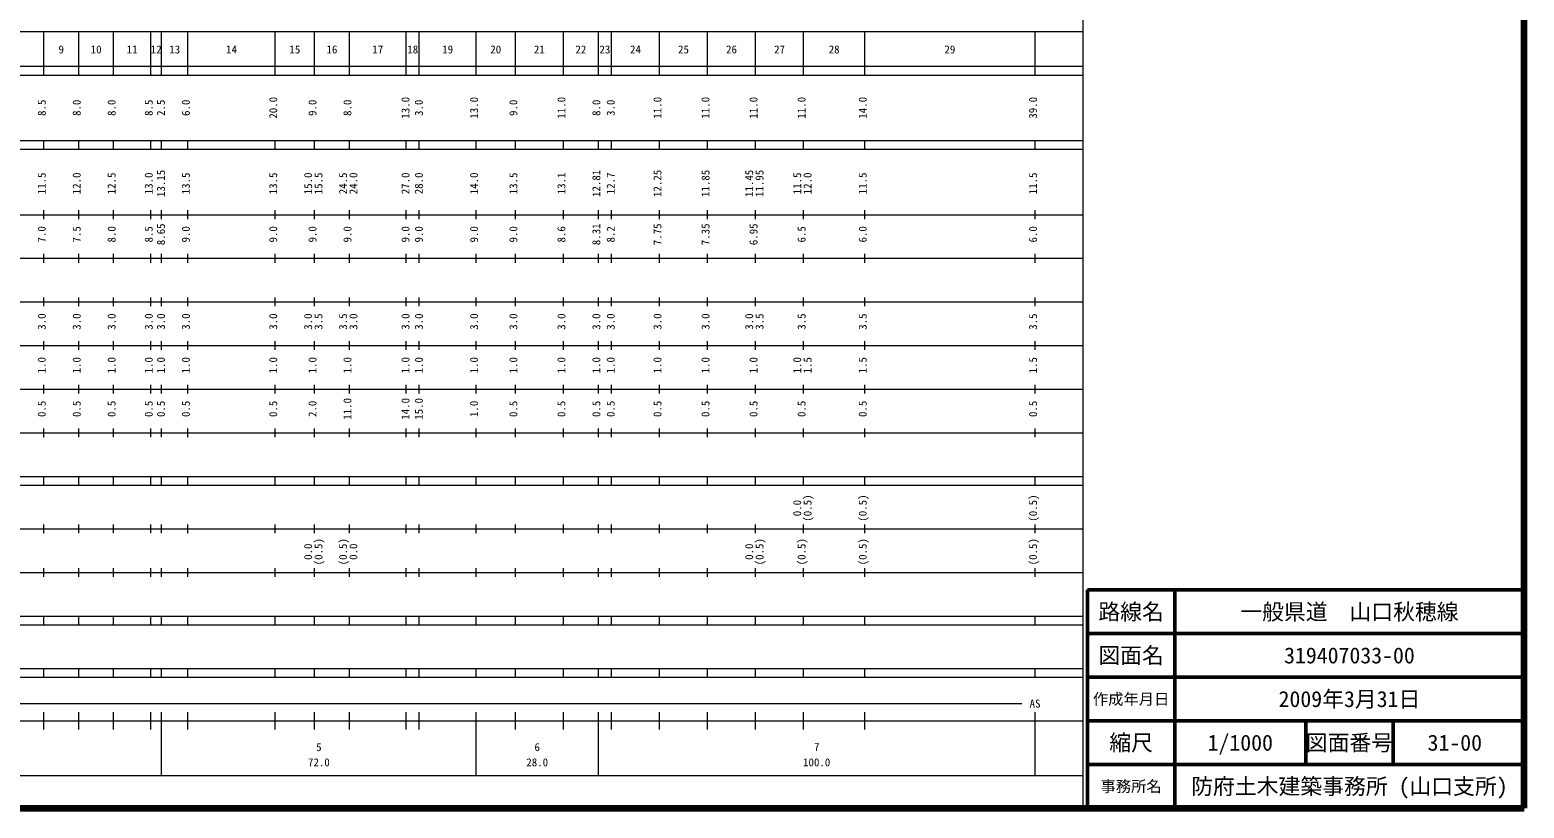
# Model space of a CAD drawing. Units: millimetres on the paper, enlarged 1000 times. Extents: x 40000 to 680000, y 20000 to 380000.
# Drawn here: x 337824 to 680000, y 20000 to 198357 of the extents above; entities that cross this region are included whole.
import ezdxf
from ezdxf.enums import TextEntityAlignment as Align

# ---------------------------------------------------------------- set-up
doc = ezdxf.new("R2010")
doc.units = ezdxf.units.MM
doc.header["$LTSCALE"] = 1000
for name, color, linetype, lineweight in [('M-TTL', 2, 'Continuous', 140), ('M-TTL-BAND', 7, 'Continuous', 13), ('M-TTL-FRAM', 2, 'Continuous', 50), ('M-TTL-LINE', 7, 'Continuous', 50)]:
    doc.layers.add(name, color=color, linetype=linetype, lineweight=lineweight)
doc.layers.add('M-TTL-TXT', color=7, linetype='Continuous')
doc.styles.add('ＭＳ ゴシック', font='')
doc.styles.get('ＭＳ ゴシック').set_extended_font_data('MS Gothic')

msp = doc.modelspace()

# ---------------------------------------------------------------- linework, layer by layer
at = {"layer": 'M-TTL'}
for p, q in [((680000, 20000), (680000, 380000)), ((40000, 20000), (680000, 20000))]:
    msp.add_line(p, q, dxfattribs=at)
at = {"layer": 'M-TTL-BAND'}
for p, q in [((579000, 20000), (579000, 370000)), ((68000, 198000), (579000, 198000)), ((341000, 188000), (341000, 198000)), ((349000, 188000), (349000, 198000)), ((357000, 188000), (357000, 198000)), ((365500, 188000), (365500, 198000)), ((368000, 188000), (368000, 198000)), ((374000, 188000), (374000, 198000)), ((394000, 188000), (394000, 198000)), ((403000, 188000), (403000, 198000)), ((411000, 188000), (411000, 198000)), ((424000, 188000), (424000, 198000)), ((427000, 188000), (427000, 198000)), ((440000, 188000), (440000, 198000)), ((449000, 188000), (449000, 198000)), ((460000, 188000), (460000, 198000)), ((468000, 188000), (468000, 198000)), ((471000, 188000), (471000, 198000)), ((482000, 188000), (482000, 198000)), ((493000, 188000), (493000, 198000)), ((504000, 188000), (504000, 198000)), ((515000, 188000), (515000, 198000)), ((529000, 188000), (529000, 198000)), ((568000, 188000), (568000, 198000)), ((40000, 190000), (579000, 190000)), ((40000, 188000), (579000, 188000)), ((40000, 173000), (579000, 173000)), ((341000, 171000), (341000, 173000)), ((349000, 171000), (349000, 173000)), ((357000, 171000), (357000, 173000)), ((365500, 171000), (365500, 173000)), ((368000, 171000), (368000, 173000)), ((374000, 171000), (374000, 173000)), ((394000, 171000), (394000, 173000)), ((403000, 171000), (403000, 173000)), ((411000, 171000), (411000, 173000)), ((424000, 171000), (424000, 173000)), ((427000, 171000), (427000, 173000)), ((440000, 171000), (440000, 173000)), ((449000, 171000), (449000, 173000)), ((460000, 171000), (460000, 173000)), ((468000, 171000), (468000, 173000)), ((471000, 171000), (471000, 173000)), ((482000, 171000), (482000, 173000)), ((493000, 171000), (493000, 173000)), ((504000, 171000), (504000, 173000)), ((515000, 171000), (515000, 173000)), ((529000, 171000), (529000, 173000)), ((568000, 171000), (568000, 173000)), ((40000, 171000), (579000, 171000)), ((40000, 156000), (579000, 156000)), ((341000, 155000), (341000, 157000)), ((349000, 155000), (349000, 157000)), ((357000, 155000), (357000, 157000)), ((365500, 155000), (365500, 157000)), ((368000, 155000), (368000, 157000)), ((374000, 155000), (374000, 157000)), ((394000, 155000), (394000, 157000)), ((403000, 155000), (403000, 157000)), ((411000, 155000), (411000, 157000)), ((424000, 155000), (424000, 157000)), ((427000, 155000), (427000, 157000)), ((440000, 155000), (440000, 157000)), ((449000, 155000), (449000, 157000)), ((460000, 155000), (460000, 157000)), ((468000, 155000), (468000, 157000)), ((471000, 155000), (471000, 157000)), ((482000, 155000), (482000, 157000)), ((493000, 155000), (493000, 157000)), ((504000, 155000), (504000, 157000)), ((515000, 155000), (515000, 157000)), ((529000, 155000), (529000, 157000)), ((568000, 155000), (568000, 157000)), ((46000, 146000), (579000, 146000)), ((341000, 145000), (341000, 147000)), ((349000, 145000), (349000, 147000)), ((357000, 145000), (357000, 147000)), ((365500, 145000), (365500, 147000)), ((368000, 145000), (368000, 147000)), ((374000, 145000), (374000, 147000)), ((394000, 145000), (394000, 147000)), ((403000, 145000), (403000, 147000)), ((411000, 145000), (411000, 147000)), ((424000, 145000), (424000, 147000)), ((427000, 145000), (427000, 147000)), ((440000, 145000), (440000, 147000)), ((449000, 145000), (449000, 147000)), ((460000, 145000), (460000, 147000)), ((468000, 145000), (468000, 147000)), ((471000, 145000), (471000, 147000)), ((482000, 145000), (482000, 147000)), ((493000, 145000), (493000, 147000)), ((504000, 145000), (504000, 147000)), ((515000, 145000), (515000, 147000)), ((529000, 145000), (529000, 147000)), ((568000, 145000), (568000, 147000)), ((341000, 135000), (341000, 137000)), ((349000, 135000), (349000, 137000)), ((357000, 135000), (357000, 137000)), ((365500, 135000), (365500, 137000)), ((368000, 135000), (368000, 137000)), ((374000, 135000), (374000, 137000)), ((394000, 135000), (394000, 137000)), ((403000, 135000), (403000, 137000)), ((411000, 135000), (411000, 137000)), ((424000, 135000), (424000, 137000)), ((427000, 135000), (427000, 137000)), ((440000, 135000), (440000, 137000)), ((449000, 135000), (449000, 137000)), ((460000, 135000), (460000, 137000)), ((468000, 135000), (468000, 137000)), ((471000, 135000), (471000, 137000)), ((482000, 135000), (482000, 137000)), ((493000, 135000), (493000, 137000)), ((504000, 135000), (504000, 137000)), ((515000, 135000), (515000, 137000)), ((529000, 135000), (529000, 137000)), ((568000, 135000), (568000, 137000)), ((52000, 136000), (579000, 136000)), ((341000, 125000), (341000, 127000)), ((349000, 125000), (349000, 127000)), ((357000, 125000), (357000, 127000)), ((365500, 125000), (365500, 127000)), ((368000, 125000), (368000, 127000)), ((374000, 125000), (374000, 127000)), ((394000, 125000), (394000, 127000)), ((403000, 125000), (403000, 127000)), ((411000, 125000), (411000, 127000)), ((424000, 125000), (424000, 127000)), ((427000, 125000), (427000, 127000)), ((440000, 125000), (440000, 127000)), ((449000, 125000), (449000, 127000)), ((460000, 125000), (460000, 127000)), ((468000, 125000), (468000, 127000)), ((471000, 125000), (471000, 127000)), ((482000, 125000), (482000, 127000)), ((493000, 125000), (493000, 127000)), ((504000, 125000), (504000, 127000)), ((515000, 125000), (515000, 127000)), ((529000, 125000), (529000, 127000)), ((568000, 125000), (568000, 127000)), ((46000, 126000), (579000, 126000)), ((341000, 115000), (341000, 117000)), ((349000, 115000), (349000, 117000)), ((357000, 115000), (357000, 117000)), ((365500, 115000), (365500, 117000)), ((368000, 115000), (368000, 117000)), ((374000, 115000), (374000, 117000)), ((394000, 115000), (394000, 117000)), ((403000, 115000), (403000, 117000)), ((411000, 115000), (411000, 117000)), ((424000, 115000), (424000, 117000)), ((427000, 115000), (427000, 117000)), ((440000, 115000), (440000, 117000)), ((449000, 115000), (449000, 117000)), ((460000, 115000), (460000, 117000)), ((468000, 115000), (468000, 117000)), ((471000, 115000), (471000, 117000)), ((482000, 115000), (482000, 117000)), ((493000, 115000), (493000, 117000)), ((504000, 115000), (504000, 117000)), ((515000, 115000), (515000, 117000)), ((529000, 115000), (529000, 117000)), ((568000, 115000), (568000, 117000)), ((52000, 116000), (579000, 116000)), ((341000, 105000), (341000, 107000)), ((349000, 105000), (349000, 107000)), ((357000, 105000), (357000, 107000)), ((365500, 105000), (365500, 107000)), ((368000, 105000), (368000, 107000)), ((374000, 105000), (374000, 107000)), ((394000, 105000), (394000, 107000)), ((403000, 105000), (403000, 107000)), ((411000, 105000), (411000, 107000)), ((424000, 105000), (424000, 107000)), ((427000, 105000), (427000, 107000)), ((440000, 105000), (440000, 107000)), ((449000, 105000), (449000, 107000)), ((460000, 105000), (460000, 107000)), ((468000, 105000), (468000, 107000)), ((471000, 105000), (471000, 107000)), ((482000, 105000), (482000, 107000)), ((493000, 105000), (493000, 107000)), ((504000, 105000), (504000, 107000)), ((515000, 105000), (515000, 107000)), ((529000, 105000), (529000, 107000)), ((568000, 105000), (568000, 107000)), ((46000, 106000), (579000, 106000)), ((40000, 96000), (579000, 96000)), ((341000, 94000), (341000, 96000)), ((349000, 94000), (349000, 96000)), ((357000, 94000), (357000, 96000)), ((365500, 94000), (365500, 96000)), ((368000, 94000), (368000, 96000)), ((374000, 94000), (374000, 96000)), ((394000, 94000), (394000, 96000)), ((403000, 94000), (403000, 96000)), ((411000, 94000), (411000, 96000)), ((424000, 94000), (424000, 96000)), ((427000, 94000), (427000, 96000)), ((440000, 94000), (440000, 96000)), ((449000, 94000), (449000, 96000)), ((460000, 94000), (460000, 96000)), ((468000, 94000), (468000, 96000)), ((471000, 94000), (471000, 96000)), ((482000, 94000), (482000, 96000)), ((493000, 94000), (493000, 96000)), ((504000, 94000), (504000, 96000)), ((515000, 94000), (515000, 96000)), ((529000, 94000), (529000, 96000)), ((568000, 94000), (568000, 96000)), ((40000, 94000), (579000, 94000)), ((49000, 84000), (579000, 84000)), ((341000, 83000), (341000, 85000)), ((349000, 83000), (349000, 85000)), ((357000, 83000), (357000, 85000)), ((365500, 83000), (365500, 85000)), ((368000, 83000), (368000, 85000)), ((374000, 83000), (374000, 85000)), ((394000, 83000), (394000, 85000)), ((403000, 83000), (403000, 85000)), ((411000, 83000), (411000, 85000)), ((424000, 83000), (424000, 85000)), ((427000, 83000), (427000, 85000)), ((440000, 83000), (440000, 85000)), ((449000, 83000), (449000, 85000)), ((460000, 83000), (460000, 85000)), ((468000, 83000), (468000, 85000)), ((471000, 83000), (471000, 85000)), ((482000, 83000), (482000, 85000)), ((493000, 83000), (493000, 85000)), ((504000, 83000), (504000, 85000)), ((515000, 83000), (515000, 85000)), ((529000, 83000), (529000, 85000)), ((568000, 83000), (568000, 85000)), ((40000, 74000), (579000, 74000)), ((341000, 73000), (341000, 75000)), ((349000, 73000), (349000, 75000)), ((357000, 73000), (357000, 75000)), ((365500, 73000), (365500, 75000)), ((368000, 73000), (368000, 75000)), ((374000, 73000), (374000, 75000)), ((394000, 73000), (394000, 75000)), ((403000, 73000), (403000, 75000)), ((411000, 73000), (411000, 75000)), ((424000, 73000), (424000, 75000)), ((427000, 73000), (427000, 75000)), ((440000, 73000), (440000, 75000)), ((449000, 73000), (449000, 75000)), ((460000, 73000), (460000, 75000)), ((468000, 73000), (468000, 75000)), ((471000, 73000), (471000, 75000)), ((482000, 73000), (482000, 75000)), ((493000, 73000), (493000, 75000)), ((504000, 73000), (504000, 75000)), ((515000, 73000), (515000, 75000)), ((529000, 73000), (529000, 75000)), ((568000, 73000), (568000, 75000)), ((40000, 64000), (579000, 64000)), ((40000, 62000), (579000, 62000)), ((341000, 62000), (341000, 64000)), ((349000, 62000), (349000, 64000)), ((357000, 62000), (357000, 64000)), ((365500, 62000), (365500, 64000)), ((368000, 62000), (368000, 64000)), ((374000, 62000), (374000, 64000)), ((394000, 62000), (394000, 64000)), ((403000, 62000), (403000, 64000)), ((411000, 62000), (411000, 64000)), ((424000, 62000), (424000, 64000)), ((427000, 62000), (427000, 64000)), ((440000, 62000), (440000, 64000)), ((449000, 62000), (449000, 64000)), ((460000, 62000), (460000, 64000)), ((468000, 62000), (468000, 64000)), ((471000, 62000), (471000, 64000)), ((482000, 62000), (482000, 64000)), ((493000, 62000), (493000, 64000)), ((504000, 62000), (504000, 64000)), ((515000, 62000), (515000, 64000)), ((529000, 62000), (529000, 64000)), ((568000, 62000), (568000, 64000)), ((40000, 52000), (579000, 52000)), ((341000, 50000), (341000, 52000)), ((349000, 50000), (349000, 52000)), ((357000, 50000), (357000, 52000)), ((365500, 50000), (365500, 52000)), ((368000, 50000), (368000, 52000)), ((374000, 50000), (374000, 52000)), ((394000, 50000), (394000, 52000)), ((403000, 50000), (403000, 52000)), ((411000, 50000), (411000, 52000)), ((424000, 50000), (424000, 52000)), ((427000, 50000), (427000, 52000)), ((440000, 50000), (440000, 52000)), ((449000, 50000), (449000, 52000)), ((460000, 50000), (460000, 52000)), ((468000, 50000), (468000, 52000)), ((471000, 50000), (471000, 52000)), ((482000, 50000), (482000, 52000)), ((493000, 50000), (493000, 52000)), ((504000, 50000), (504000, 52000)), ((515000, 50000), (515000, 52000)), ((529000, 50000), (529000, 52000)), ((568000, 50000), (568000, 52000)), ((40000, 50000), (579000, 50000)), ((71000, 44000), (565000, 44000)), ((341000, 38000), (341000, 42000)), ((349000, 38000), (349000, 42000)), ((357000, 38000), (357000, 42000)), ((365500, 38000), (365500, 42000)), ((368000, 27500), (368000, 42000)), ((374000, 38000), (374000, 42000)), ((394000, 38000), (394000, 42000)), ((403000, 38000), (403000, 42000)), ((411000, 38000), (411000, 42000)), ((424000, 38000), (424000, 42000)), ((427000, 38000), (427000, 42000)), ((440000, 27500), (440000, 42000)), ((449000, 38000), (449000, 42000)), ((460000, 38000), (460000, 42000)), ((468000, 27500), (468000, 42000)), ((471000, 38000), (471000, 42000)), ((482000, 38000), (482000, 42000)), ((493000, 38000), (493000, 42000)), ((504000, 38000), (504000, 42000)), ((515000, 38000), (515000, 42000)), ((529000, 38000), (529000, 42000)), ((568000, 27500), (568000, 42000)), ((40000, 40000), (579000, 40000)), ((68000, 27500), (579000, 27500))]:
    msp.add_line(p, q, dxfattribs=at)
at = {"layer": 'M-TTL-FRAM'}
for p, q in [((680000, 70000), (580000, 70000)), ((580000, 70000), (580000, 20000))]:
    msp.add_line(p, q, dxfattribs=at)
at = {"layer": 'M-TTL-LINE'}
for p, q in [((600000, 70000), (600000, 20000)), ((680000, 60000), (580000, 60000)), ((680000, 50000), (580000, 50000)), ((680000, 40000), (580000, 40000)), ((630000, 40000), (630000, 30000)), ((650000, 40000), (650000, 30000)), ((680000, 30000), (580000, 30000))]:
    msp.add_line(p, q, dxfattribs=at)

# ---------------------------------------------------------------- texts
at = {"layer": 'M-TTL-BAND', "style": 'ＭＳ ゴシック'}
for s, p in [('9', (345000, 192405)), ('10', (353000, 192405)), ('11', (361250, 192405)), ('12', (366750, 192405)), ('13', (371000, 192405)), ('14', (384000, 192405)), ('15', (398500, 192405)), ('16', (407000, 192405)), ('17', (417500, 192405)), ('18', (425500, 192405)), ('19', (433500, 192405)), ('20', (444500, 192405)), ('21', (454500, 192405)), ('22', (464000, 192405)), ('23', (469500, 192405)), ('24', (476500, 192405)), ('25', (487500, 192405)), ('26', (498500, 192405)), ('27', (509500, 192405)), ('28', (522000, 192405)), ('29', (548500, 192405)), ('AS', (568000, 42500)), ('5', (404000, 32523)), ('6', (454000, 32523)), ('7', (518000, 32523)), ('72.0', (404000, 29033)), ('28.0', (454000, 29033)), ('100.0', (518000, 29033))]:
    msp.add_text(s, height=1833, dxfattribs=at).set_placement(p, align=Align.BOTTOM_CENTER)
for s, p in [('8.5', (342000, 180500)), ('8.0', (350000, 180500)), ('8.0', (358000, 180500)), ('8.5', (366500, 180500)), ('2.5', (369294, 180500)), ('6.0', (375000, 180500)), ('20.0', (395000, 180500)), ('9.0', (404000, 180500)), ('8.0', (412000, 180500)), ('13.0', (425298, 180500)), ('3.0', (428355, 180500)), ('13.0', (441000, 180500)), ('9.0', (450000, 180500)), ('11.0', (461000, 180500)), ('8.0', (469000, 180500)), ('3.0', (472289, 180500)), ('11.0', (483000, 180500)), ('11.0', (494000, 180500)), ('11.0', (505000, 180500)), ('11.0', (516000, 180500)), ('14.0', (530000, 180500)), ('39.0', (569000, 180500)), ('11.5', (342000, 163174)), ('12.0', (350000, 163174)), ('12.5', (358000, 163174)), ('13.0', (366500, 163174)), ('13.15', (369294, 163174)), ('13.5', (375000, 163174)), ('13.5', (395000, 163174)), ('15.0', (403000, 163174)), ('15.5', (405370, 163174)), ('24.5', (411000, 163174)), ('24.0', (413370, 163174)), ('27.0', (425298, 163174)), ('28.0', (428355, 163174)), ('14.0', (441000, 163174)), ('13.5', (450000, 163174)), ('13.1', (461000, 163174)), ('12.81', (469000, 163174)), ('12.7', (472289, 163174)), ('12.25', (483000, 163174)), ('11.85', (494000, 163174)), ('11.45', (504000, 163174)), ('11.95', (506370, 163174)), ('11.5', (515000, 163174)), ('12.0', (517370, 163174)), ('11.5', (530000, 163174)), ('11.5', (569000, 163174)), ('7.0', (342000, 151500)), ('7.5', (350000, 151500)), ('8.0', (358000, 151500)), ('8.5', (366500, 151500)), ('8.65', (369294, 151500)), ('9.0', (375000, 151500)), ('9.0', (395000, 151500)), ('9.0', (404000, 151500)), ('9.0', (412000, 151500)), ('9.0', (425298, 151500)), ('9.0', (428355, 151500)), ('9.0', (441000, 151500)), ('9.0', (450000, 151500)), ('8.6', (461000, 151500)), ('8.31', (469000, 151500)), ('8.2', (472289, 151500)), ('7.75', (483000, 151500)), ('7.35', (494000, 151500)), ('6.95', (505000, 151500)), ('6.5', (516000, 151500)), ('6.0', (530000, 151500)), ('6.0', (569000, 151500)), ('3.0', (342000, 131500)), ('3.0', (350000, 131500)), ('3.0', (358000, 131500)), ('3.0', (366500, 131500)), ('3.0', (369294, 131500)), ('3.0', (375000, 131500)), ('3.0', (395000, 131500)), ('3.0', (403000, 131500)), ('3.5', (405370, 131500)), ('3.5', (411000, 131500)), ('3.0', (413370, 131500)), ('3.0', (425298, 131500)), ('3.0', (428355, 131500)), ('3.0', (441000, 131500)), ('3.0', (450000, 131500)), ('3.0', (461000, 131500)), ('3.0', (469000, 131500)), ('3.0', (472289, 131500)), ('3.0', (483000, 131500)), ('3.0', (494000, 131500)), ('3.0', (504000, 131500)), ('3.5', (506370, 131500)), ('3.5', (516000, 131500)), ('3.5', (530000, 131500)), ('3.5', (569000, 131500)), ('1.0', (342000, 121500)), ('1.0', (350000, 121500)), ('1.0', (358000, 121500)), ('1.0', (366500, 121500)), ('1.0', (369294, 121500)), ('1.0', (375000, 121500)), ('1.0', (395000, 121500)), ('1.0', (404000, 121500)), ('1.0', (412000, 121500)), ('1.0', (425298, 121500)), ('1.0', (428355, 121500)), ('1.0', (441000, 121500)), ('1.0', (450000, 121500)), ('1.0', (461000, 121500)), ('1.0', (469000, 121500)), ('1.0', (472289, 121500)), ('1.0', (483000, 121500)), ('1.0', (494000, 121500)), ('1.0', (505000, 121500)), ('1.0', (515000, 121500)), ('1.5', (517370, 121500)), ('1.5', (530000, 121500)), ('1.5', (569000, 121500)), ('0.5', (342000, 111500)), ('0.5', (350000, 111500)), ('0.5', (358000, 111500)), ('0.5', (366500, 111500)), ('0.5', (369294, 111500)), ('0.5', (375000, 111500)), ('0.5', (395000, 111500)), ('2.0', (404000, 111500)), ('11.0', (412000, 111500)), ('14.0', (425298, 111500)), ('15.0', (428355, 111500)), ('1.0', (441000, 111500)), ('0.5', (450000, 111500)), ('0.5', (461000, 111500)), ('0.5', (469000, 111500)), ('0.5', (472289, 111500)), ('0.5', (483000, 111500)), ('0.5', (494000, 111500)), ('0.5', (505000, 111500)), ('0.5', (516000, 111500)), ('0.5', (530000, 111500)), ('0.5', (569000, 111500)), ('0.0', (515000, 88764)), ('(0.5)', (517370, 88764)), ('(0.5)', (530000, 88764)), ('(0.5)', (569000, 88764)), ('0.0', (403000, 78764)), ('(0.5)', (405370, 78764)), ('(0.5)', (411000, 78764)), ('0.0', (413370, 78764)), ('0.0', (504000, 78764)), ('(0.5)', (506370, 78764)), ('(0.5)', (516000, 78764)), ('(0.5)', (530000, 78764)), ('(0.5)', (569000, 78764))]:
    msp.add_text(s, height=1833, rotation=90, dxfattribs=at).set_placement(p, align=Align.BOTTOM_CENTER)
at = {"layer": 'M-TTL-TXT', "style": 'ＭＳ ゴシック'}
for s, height, p in [('路線名', 3666, (590000, 65000)), ('路線名', 3666, (590000, 65000)), ('一般県道\u3000山口秋穂線', 3666, (640000, 65000)), ('図面名', 3666, (590000, 55000)), ('図面名', 3666, (590000, 55000)), ('319407033-00', 3666, (640000, 55000)), ('作成年月日', 2566, (590000, 45000)), ('作成年月日', 2566, (590000, 45000)), ('2009年3月31日', 3666, (640000, 45000)), ('縮尺', 3666, (590000, 35000)), ('縮尺', 3666, (590000, 35000)), ('1/1000', 3666, (615000, 35000)), ('図面番号', 3666, (640000, 35000)), ('図面番号', 3666, (640000, 35000)), ('31-00', 3666, (664125, 35000)), ('防府土木建築事務所 (山口支所)', 3666, (640000, 25000)), ('事務所名', 2566, (590000, 25000)), ('事務所名', 2566, (590000, 25000))]:
    msp.add_text(s, height=height, dxfattribs=at).set_placement(p, align=Align.MIDDLE_CENTER)

doc.saveas('drawing.dxf')
